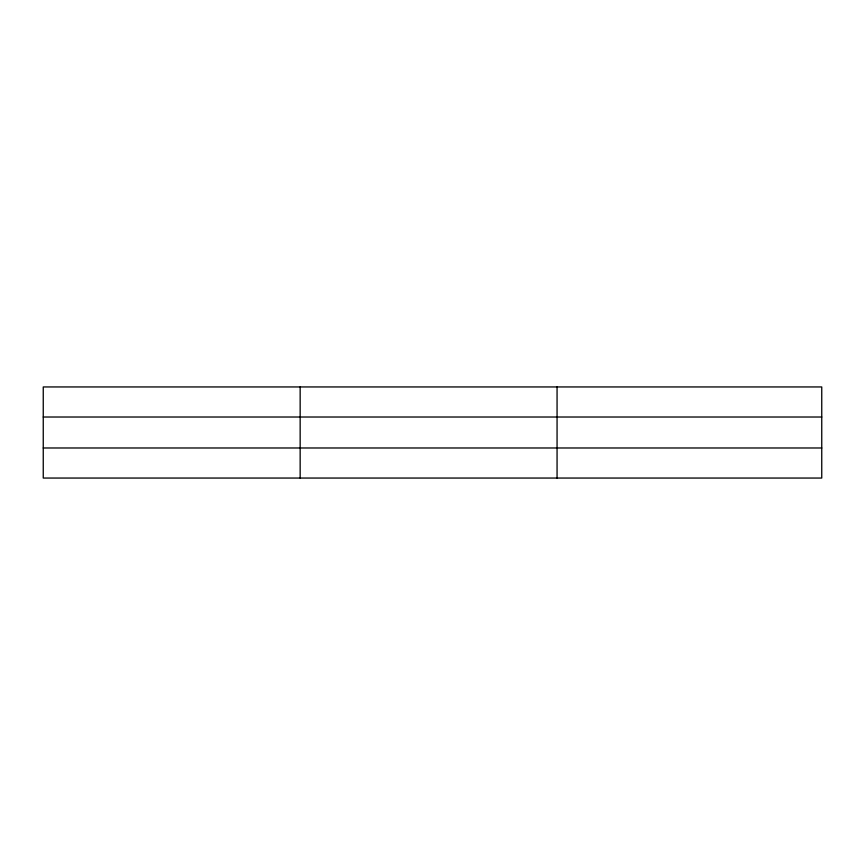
<?xml version="1.0" encoding="UTF-8"?>
<svg xmlns="http://www.w3.org/2000/svg" width="865" height="865" viewBox="0 0 865 865"><rect width="100%" height="100%" fill="white"/><g stroke="black" fill="none" stroke-linecap="round" stroke-linejoin="round"><path stroke-width="1.3" d="M300.155 478.053L300.155 386.947M557.06 478.053L557.06 386.947M821.75 447.983L821.75 478.053L43.25 478.053L43.25 386.947L821.75 386.947L821.75 447.983L43.25 447.983M43.25 417.017L821.75 417.017"/></g></svg>
